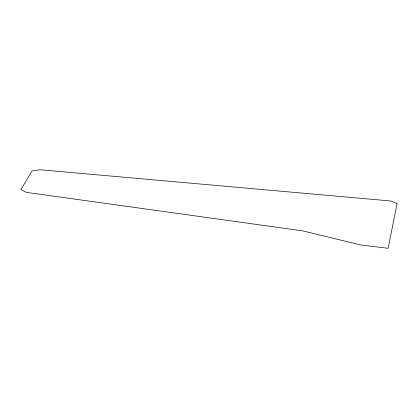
<?xml version="1.0" encoding="UTF-8"?>
<svg xmlns="http://www.w3.org/2000/svg" width="418" height="418" viewBox="0 0 418 418"><rect width="100%" height="100%" fill="white"/><g stroke="black" fill="none" stroke-linecap="round" stroke-linejoin="round"><path stroke-width="0.63" d="M397.1 203.519L388.134 248.271L361.298 245.094L302.736 230.877L26.407 192.374L20.9 189.589L31.967 170.988L39.862 169.729L390.699 200.98L397.1 203.519"/></g></svg>
